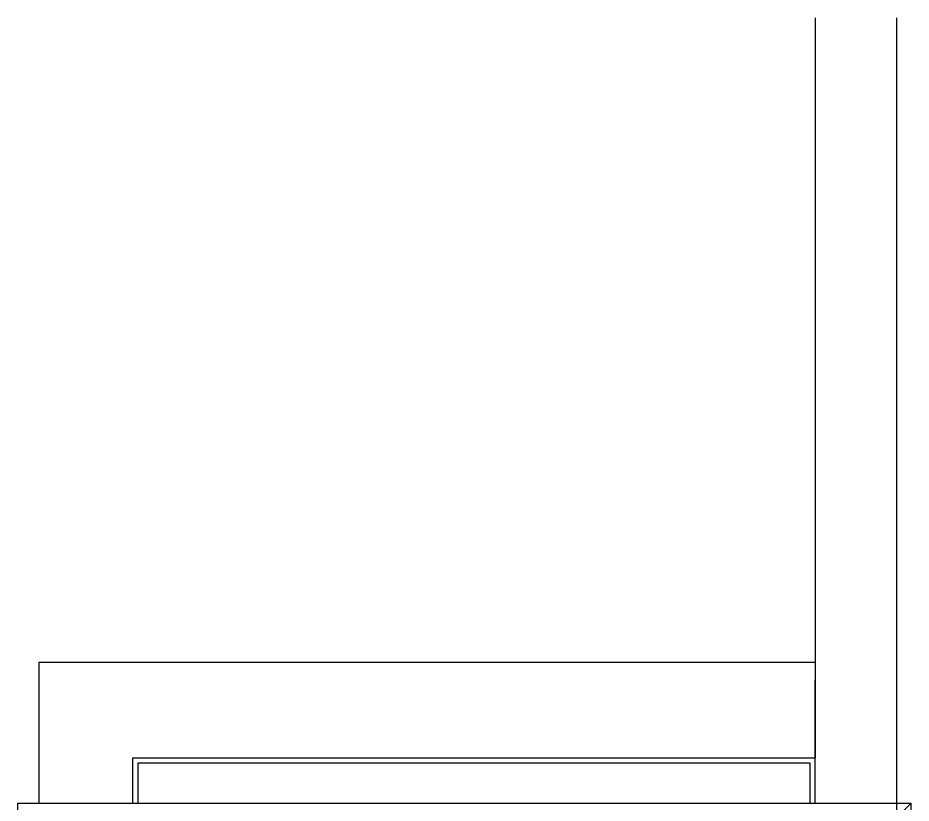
# Model space of a CAD drawing. Header units: inches. Extents: x 1267 to 4874, y -252 to 2522.
# Drawn here: x 1417 to 2430, y 1632 to 2522 of the extents above; entities that cross this region are included whole.
import ezdxf

# ---------------------------------------------------------------- set-up
doc = ezdxf.new("R2010")
doc.units = ezdxf.units.IN
doc.header["$LTSCALE"] = 96
doc.header["$MEASUREMENT"] = 0
doc.layers.add('A-FLOR', color=1, linetype='Continuous')

msp = doc.modelspace()

# ---------------------------------------------------------------- linework, layer by layer
at = {"layer": 'A-FLOR'}
for p, q in [((2320.9, 2521.6), (2320.9, 1683.1)), ((2412.9, 2521.6), (2412.9, 1528.1)), ((2320.9, 1791.1), (1440.6, 1791.1)), ((1440.6, 1791.1), (1440.6, 1631.6)), ((2320.9, 1683.1), (2320.9, 1771.1)), ((1546.6, 1683.1), (2320.9, 1683.1)), ((1546.6, 1683.1), (1546.6, 1631.6)), ((1548.7, 1683.1), (2320.9, 1683.1)), ((2320.9, 1631.6), (2320.9, 1683.1)), ((2314.9, 1677.1), (1552.6, 1677.1)), ((1552.6, 1677.1), (1552.6, 1631.6)), ((2314.9, 1677.1), (2314.9, 1631.6)), ((1416.6, 1631.6), (2429.6, 1631.6)), ((1416.6, 845.1), (1416.6, 1631.6)), ((2429.6, 1631.6), (2339.6, 1541.6)), ((2429.6, 1043), (2429.6, 1631.6))]:
    msp.add_line(p, q, dxfattribs=at)

doc.saveas('drawing.dxf')
